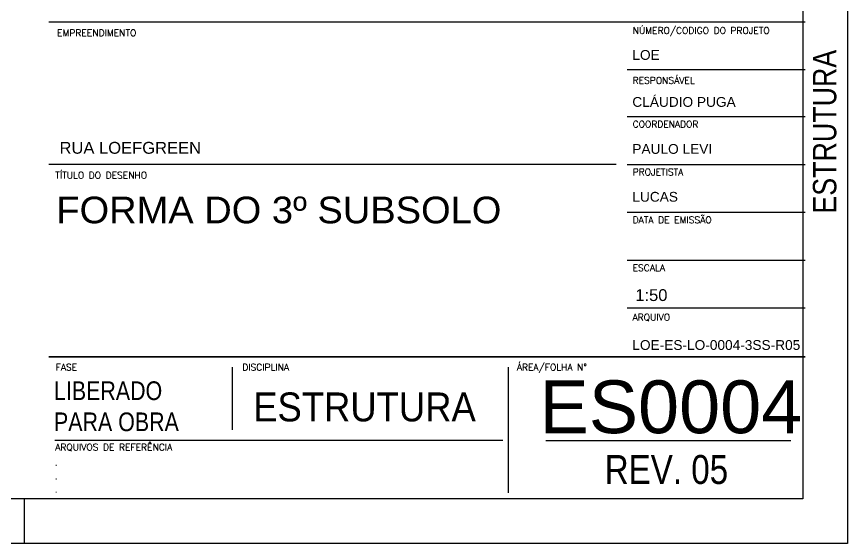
# Model space of a CAD drawing. Extents: x -4172 to 5483, y -2094 to 2406.
# Drawn here: x 4549 to 5483, y -2094 to -1502 of the extents above; entities that cross this region are included whole.
import ezdxf

# ---------------------------------------------------------------- set-up
doc = ezdxf.new("R2010")
doc.units = 0
doc.header["$LTSCALE"] = 50
doc.header["$MEASUREMENT"] = 0
doc.layers.add('CARIMBO', color=7, linetype='CONTINUOUS')
doc.layers.add('F-MARGEM', color=1, linetype='CONTINUOUS')
doc.styles.add('AR-REF', font='arial.ttf')
doc.styles.add('CONT-TITULO', font='arial.ttf')
doc.styles.add('NFOLHA', font='ARIALN.TTF')
doc.styles.add('STYLE3', font='romans.shx')
doc.styles.add('TITULO DESENHO', font='arial.ttf', dxfattribs={"width": 1.02})

# ---------------------------------------------------------------- blocks, each defined once
blk = doc.blocks.new('A0-4L_900')
at = {"layer": 'F-MARGEM', "color": 2}
blk.add_line((174.4, 1), (174.4, 0), dxfattribs=at)
blk.add_lwpolyline([(0, 0), (0, 90), (192.9, 90), (192.9, 0)], close=True, dxfattribs=at)
at = {"layer": 'F-MARGEM', "color": 7}
blk.add_lwpolyline([(2.5, 89), (191.9, 89), (191.9, 1), (2.5, 1)], close=True, dxfattribs=at)

msp = doc.modelspace()

# ---------------------------------------------------------------- linework, layer by layer
at = {"layer": 'CARIMBO', "color": 6}
for p, q in [((5435.226, -1508.299), (4585.226, -1508.299)), ((5222.84, -1668.299), (4585.226, -1668.299)), ((5435.226, -1884.493), (4585.226, -1884.493))]:
    msp.add_line(p, q, dxfattribs=at)
at = {"layer": 'CARIMBO', "color": 1}
for p, q in [((5235.226, -1561.633), (5435.226, -1561.633)), ((5235.226, -1614.483), (5435.226, -1614.483)), ((5235.226, -1668.299), (5435.226, -1668.299)), ((5235.226, -1722.116), (5435.226, -1722.116)), ((5235.226, -1775.932), (5435.226, -1775.932)), ((5235.226, -1829.748), (5435.226, -1829.748)), ((4791.754, -1966.936), (4791.754, -1896.175)), ((5101.985, -2037.697), (5101.985, -1896.175)), ((5095.348, -1978.809), (4591.863, -1978.809)), ((5143.589, -1978.809), (5418.978, -1978.809))]:
    msp.add_line(p, q, dxfattribs=at)
at = {"layer": 'CARIMBO', "color": 94}
msp.add_line((4585.226, -1884.493), (5435.226, -1884.493), dxfattribs=at)

# ---------------------------------------------------------------- block references
at = {"layer": 'F-MARGEM', "linetype": 'Continuous', "xscale": 50, "yscale": 50, "zscale": 50}
msp.add_blockref('A0-4L_900', (-4162.376, -2094.493), dxfattribs=at)

# ---------------------------------------------------------------- texts
at = {"layer": 'CARIMBO', "color": 2, "style": 'STYLE3'}
for s, p in [('NÚMERO/CODIGO DO PROJETO', (5241.317, -1521.497)), ('EMPREENDIMENTO', (4594.571, -1524.09)), ('RESPONSÁVEL', (5241.366, -1577.586)), ('COORDENADOR', (5241.317, -1626.745)), ('TÍTULO DO DESENHO', (4592.528, -1684.274)), ('PROJETISTA', (5241.317, -1680.561)), ('DATA DE EMISSÃO', (5241.366, -1734.438)), ('ESCALA', (5241.317, -1788.381)), ('ARQUIVO', (5241.317, -1843.972)), ('FASE', (4592.952, -1900.167)), ('DISCIPLINA', (4802.581, -1900.167)), ('ÁREA/FOLHA N°', (5111.149, -1900.087)), ('ARQUIVOS DE REFERÊNCIA', (4592.519, -1990.042))]:
    msp.add_text(s, height=7.5, dxfattribs=at).set_placement(p)
at = {"layer": 'CARIMBO', "color": 5, "style": 'NFOLHA'}
msp.add_text('ESTRUTURA', height=26.325, rotation=90, dxfattribs=at).set_placement((5470.223, -1723.585))
at = {"layer": 'CARIMBO', "color": 3, "style": 'AR-REF'}
for s, height, p in [('RUA LOEFGREEN', 13.31, (4597.258, -1656.265)), ('LOE-ES-LO-0004-3SS-R05', 11, (5240.961, -1876.864))]:
    msp.add_text(s, height=height, dxfattribs=at).set_placement(p)
at = {"layer": 'CARIMBO', "color": 5}
for s, height, style, width, p in [('FORMA DO 3º SUBSOLO', 30, 'TITULO DESENHO', 1.02, (4593.701, -1734.512)), ('ESTRUTURA', 32.5, 'NFOLHA', 1.1, (4814.906, -1957.274))]:
    msp.add_text(s, height=height, dxfattribs=dict(at, style=style, width=width)).set_placement(p)
for s, height, style, p in [('ES0004', 59.4, 'CONT-TITULO', (5136.674, -1970.568)), ('REV. 05', 32.5, 'NFOLHA', (5209.976, -2027.636))]:
    msp.add_text(s, height=height, dxfattribs=dict(at, style=style)).set_placement(p)
at = {"layer": 'CARIMBO', "color": 3, "attachment_point": 1, "style": 'AR-REF'}
for s, insert, char_height, width in [('LOE', (5240.992, -1539.661), 11, 676.52863), ('{\\fArial Unicode MS|b0|i0|c0|p34;CLÁUDIO PUGA}', (5240.992, -1592.512), 11, 676.52863), ('{\\fArial Unicode MS|b0|i0|c0|p34;PAULO LEVI}', (5240.992, -1645.362), 11, 676.52863), ('{\\f|b0|i0|c0|p34;LUCAS}', (5240.992, -1699.178), 11, 676.52863), ('1:50', (5244.242, -1808.591), 13.31, 818.59964), ('.', (4591.694, -1998.423), 9, 676.52863), ('.', (4591.694, -2013.707), 9, 676.52863), ('.', (4591.694, -2028.528), 9, 676.52863)]:
    msp.add_mtext(s, dxfattribs=dict(at, insert=insert, char_height=char_height, width=width))
at = {"layer": 'CARIMBO', "color": 5, "insert": (4591.056, -1912.261), "char_height": 21, "width": 170.55107, "attachment_point": 1, "style": 'NFOLHA'}
msp.add_mtext('LIBERADO PARA OBRA', dxfattribs=at)

doc.saveas('drawing.dxf')
